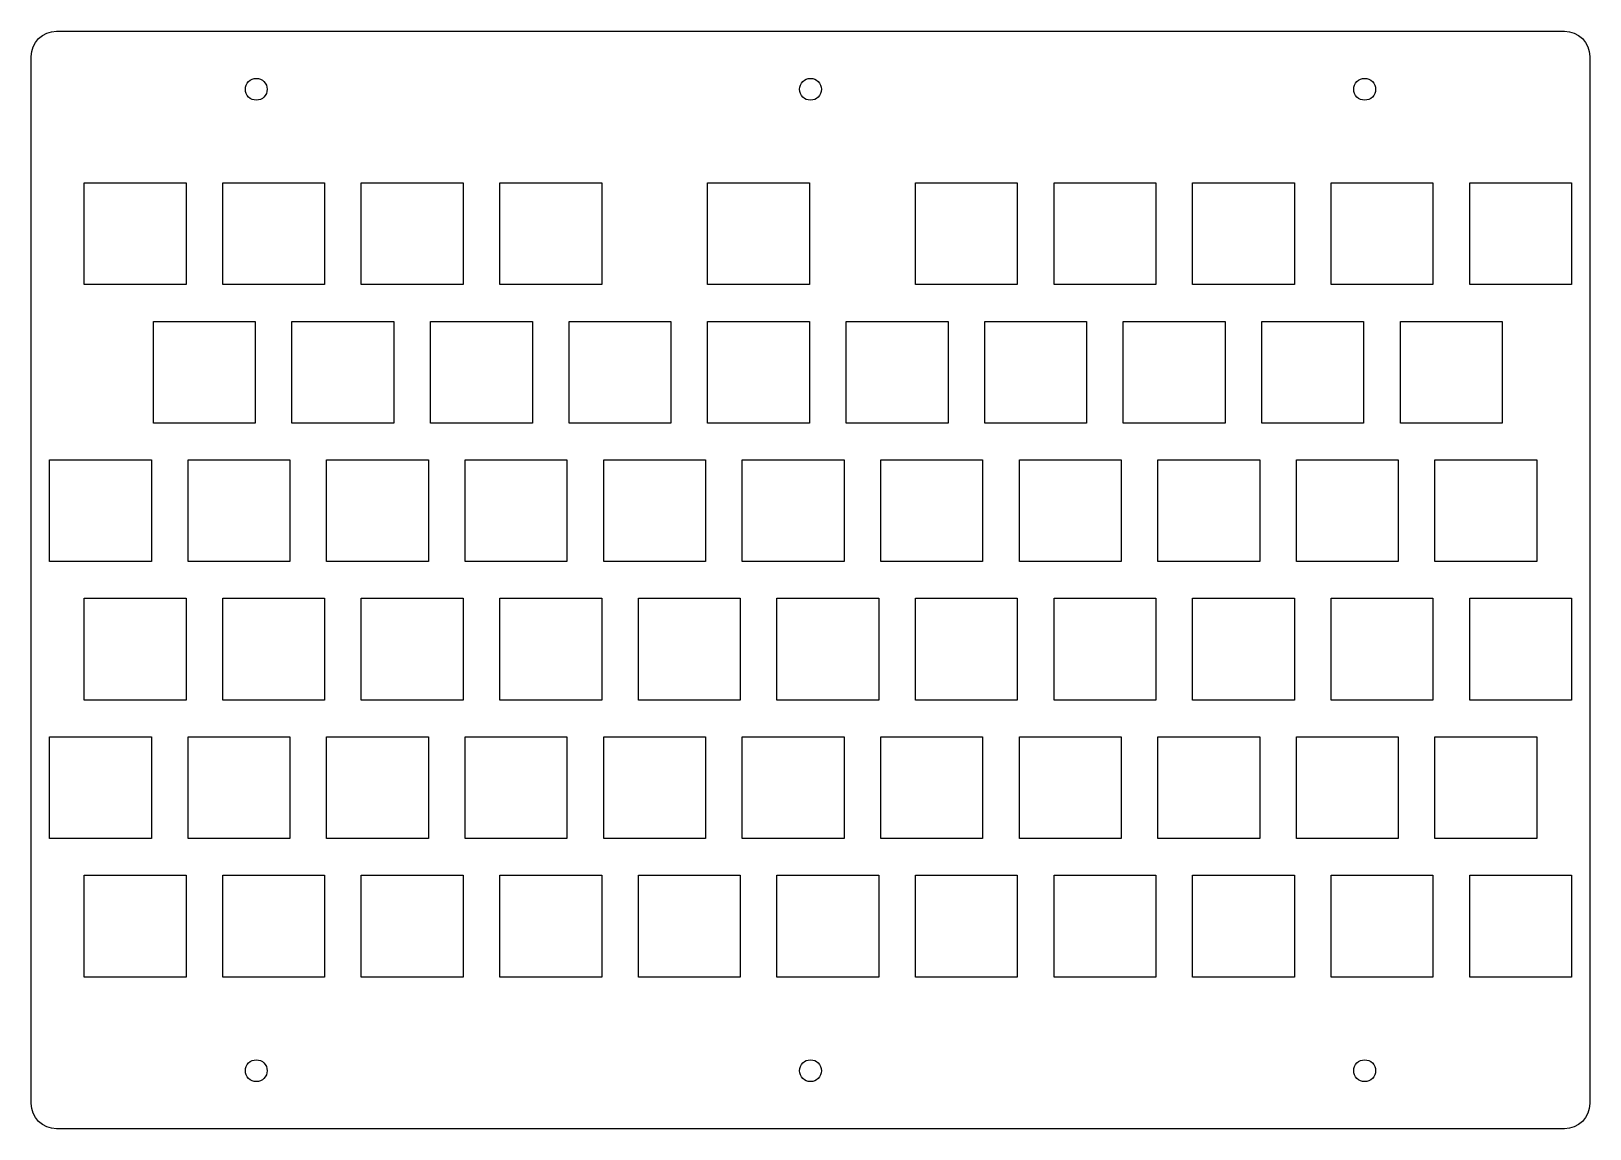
# Model space of a CAD drawing. Header units: millimetres. Extents: x -99 to 115, y -67 to 84.
import ezdxf

# ---------------------------------------------------------------- set-up
doc = ezdxf.new("R2010")
doc.units = ezdxf.units.MM
doc.header["$MEASUREMENT"] = 0
doc.layers.get('0').update_dxf_attribs({"lineweight": 0})

msp = doc.modelspace()

# ---------------------------------------------------------------- linework, layer by layer
at = {"color": 7, "lineweight": 25}
for points in [[(-77.75, 62.92), (-77.75, 48.92), (-91.75, 48.92), (-91.75, 62.92)], [(-58.7, 62.92), (-58.7, 48.92), (-72.7, 48.92), (-72.7, 62.92)], [(-39.65, 62.92), (-39.65, 48.92), (-53.65, 48.92), (-53.65, 62.92)], [(-20.6, 62.92), (-20.6, 48.92), (-34.6, 48.92), (-34.6, 62.92)], [(7.97, 62.92), (7.97, 48.92), (-6.03, 48.92), (-6.03, 62.92)], [(36.55, 62.92), (36.55, 48.92), (22.55, 48.92), (22.55, 62.92)], [(55.6, 62.92), (55.6, 48.92), (41.6, 48.92), (41.6, 62.92)], [(74.65, 62.92), (74.65, 48.92), (60.65, 48.92), (60.65, 62.92)], [(93.7, 62.92), (93.7, 48.92), (79.7, 48.92), (79.7, 62.92)], [(112.75, 62.92), (112.75, 48.92), (98.75, 48.92), (98.75, 62.92)], [(-68.23, 43.87), (-68.23, 29.87), (-82.23, 29.87), (-82.23, 43.87)], [(-49.18, 43.87), (-49.18, 29.87), (-63.18, 29.87), (-63.18, 43.87)], [(-30.13, 43.87), (-30.13, 29.87), (-44.13, 29.87), (-44.13, 43.87)], [(-11.08, 43.87), (-11.08, 29.87), (-25.08, 29.87), (-25.08, 43.87)], [(7.97, 43.87), (7.97, 29.87), (-6.03, 29.87), (-6.03, 43.87)], [(27.02, 43.87), (27.02, 29.87), (13.02, 29.87), (13.02, 43.87)], [(46.07, 43.87), (46.07, 29.87), (32.07, 29.87), (32.07, 43.87)], [(65.12, 43.87), (65.12, 29.87), (51.12, 29.87), (51.12, 43.87)], [(84.17, 43.87), (84.17, 29.87), (70.17, 29.87), (70.17, 43.87)], [(103.22, 43.87), (103.22, 29.87), (89.22, 29.87), (89.22, 43.87)], [(-82.52, 24.82), (-82.52, 10.82), (-96.52, 10.82), (-96.52, 24.82)], [(-63.47, 24.82), (-63.47, 10.82), (-77.47, 10.82), (-77.47, 24.82)], [(-44.42, 24.82), (-44.42, 10.82), (-58.42, 10.82), (-58.42, 24.82)], [(-25.37, 24.82), (-25.37, 10.82), (-39.37, 10.82), (-39.37, 24.82)], [(-6.32, 24.82), (-6.32, 10.82), (-20.32, 10.82), (-20.32, 24.82)], [(12.73, 24.82), (12.73, 10.82), (-1.27, 10.82), (-1.27, 24.82)], [(31.78, 24.82), (31.78, 10.82), (17.78, 10.82), (17.78, 24.82)], [(50.83, 24.82), (50.83, 10.82), (36.83, 10.82), (36.83, 24.82)], [(69.88, 24.82), (69.88, 10.82), (55.88, 10.82), (55.88, 24.82)], [(88.93, 24.82), (88.93, 10.82), (74.93, 10.82), (74.93, 24.82)], [(107.98, 24.82), (107.98, 10.82), (93.98, 10.82), (93.98, 24.82)], [(-77.75, 5.77), (-77.75, -8.23), (-91.75, -8.23), (-91.75, 5.77)], [(-58.7, 5.77), (-58.7, -8.23), (-72.7, -8.23), (-72.7, 5.77)], [(-39.65, 5.77), (-39.65, -8.23), (-53.65, -8.23), (-53.65, 5.77)], [(-20.6, 5.77), (-20.6, -8.23), (-34.6, -8.23), (-34.6, 5.77)], [(-1.55, 5.77), (-1.55, -8.23), (-15.55, -8.23), (-15.55, 5.77)], [(17.5, -8.23), (3.5, -8.23), (3.5, 5.77), (17.5, 5.77)], [(36.55, 5.77), (36.55, -8.23), (22.55, -8.23), (22.55, 5.77)], [(55.6, -8.23), (41.6, -8.23), (41.6, 5.77), (55.6, 5.77)], [(74.65, -8.23), (60.65, -8.23), (60.65, 5.77), (74.65, 5.77)], [(93.7, -8.23), (79.7, -8.23), (79.7, 5.77), (93.7, 5.77)], [(112.75, -8.23), (98.75, -8.23), (98.75, 5.77), (112.75, 5.77)], [(-82.52, -13.28), (-82.52, -27.28), (-96.52, -27.28), (-96.52, -13.28)], [(-63.47, -13.28), (-63.47, -27.28), (-77.47, -27.28), (-77.47, -13.28)], [(-44.42, -13.28), (-44.42, -27.28), (-58.42, -27.28), (-58.42, -13.28)], [(-25.37, -13.28), (-25.37, -27.28), (-39.37, -27.28), (-39.37, -13.28)], [(-6.32, -13.28), (-6.32, -27.28), (-20.32, -27.28), (-20.32, -13.28)], [(12.73, -13.28), (12.73, -27.28), (-1.27, -27.28), (-1.27, -13.28)], [(31.78, -13.28), (31.78, -27.28), (17.78, -27.28), (17.78, -13.28)], [(50.83, -13.28), (50.83, -27.28), (36.83, -27.28), (36.83, -13.28)], [(69.88, -13.28), (69.88, -27.28), (55.88, -27.28), (55.88, -13.28)], [(88.93, -13.28), (88.93, -27.28), (74.93, -27.28), (74.93, -13.28)], [(107.98, -13.28), (107.98, -27.28), (93.98, -27.28), (93.98, -13.28)], [(-77.75, -32.33), (-77.75, -46.33), (-91.75, -46.33), (-91.75, -32.33)], [(-58.7, -32.33), (-58.7, -46.33), (-72.7, -46.33), (-72.7, -32.33)], [(-39.65, -32.33), (-39.65, -46.33), (-53.65, -46.33), (-53.65, -32.33)], [(-20.6, -32.33), (-20.6, -46.33), (-34.6, -46.33), (-34.6, -32.33)], [(-1.55, -32.33), (-1.55, -46.33), (-15.55, -46.33), (-15.55, -32.33)], [(17.5, -32.33), (17.5, -46.33), (3.5, -46.33), (3.5, -32.33)], [(36.55, -32.33), (36.55, -46.33), (22.55, -46.33), (22.55, -32.33)], [(55.6, -32.33), (55.6, -46.33), (41.6, -46.33), (41.6, -32.33)], [(74.65, -32.33), (74.65, -46.33), (60.65, -46.33), (60.65, -32.33)], [(93.7, -32.33), (93.7, -46.33), (79.7, -46.33), (79.7, -32.33)], [(112.75, -32.33), (112.75, -46.33), (98.75, -46.33), (98.75, -32.33)]]:
    msp.add_lwpolyline(points, close=True, dxfattribs=at)
for centre in [(-68.09, 75.79), (8.11, 75.79), (84.31, 75.79), (-68.09, -59.21), (8.11, -59.21), (84.31, -59.21)]:
    msp.add_circle(centre, 1.5, dxfattribs=at)
msp.add_open_spline([(111.77, -67.21), (113.7, -67.21), (115.27, -65.64), (115.27, -63.71), (115.27, -63.71), (115.27, 80.29), (115.27, 80.29), (115.27, 82.22), (113.7, 83.79), (111.77, 83.79), (111.77, 83.79), (-95.54, 83.79), (-95.54, 83.79), (-97.48, 83.79), (-99.04, 82.22), (-99.04, 80.29), (-99.04, 80.29), (-99.04, -63.71), (-99.04, -63.71), (-99.04, -65.64), (-97.48, -67.21), (-95.54, -67.21), (-95.54, -67.21), (111.77, -67.21), (111.77, -67.21)], degree=3, knots=[0, 0, 0, 0, 1, 1, 1, 2, 2, 2, 3, 3, 3, 4, 4, 4, 5, 5, 5, 6, 6, 6, 7, 7, 7, 8, 8, 8, 8], dxfattribs=at)

doc.saveas('drawing.dxf')
